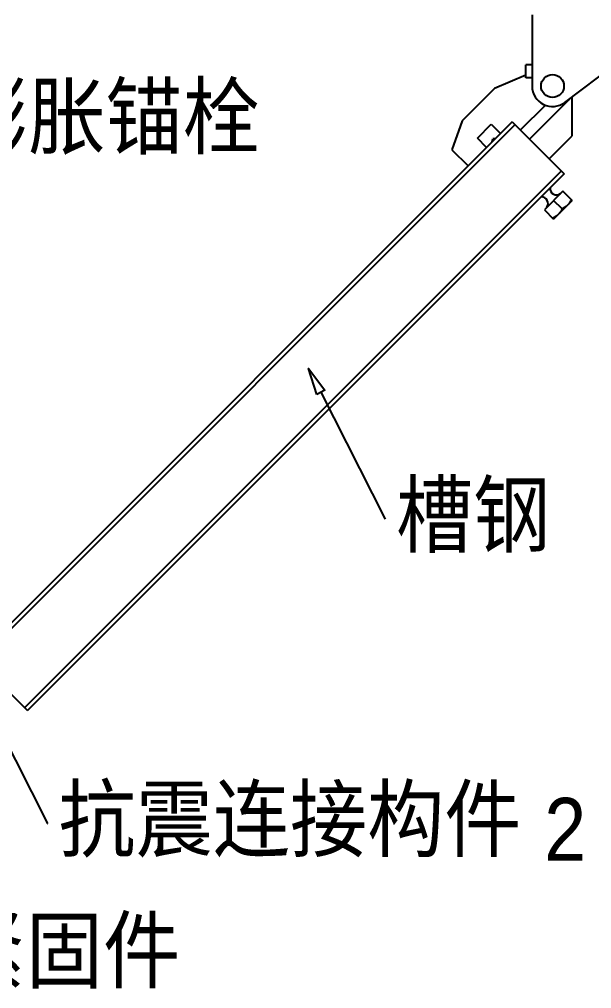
# Model space of a CAD drawing. Extents: x 69728788 to 150676229, y 20327566 to 43663798.
# Drawn here: x 75458864 to 75460457, y 20762586 to 20765284 of the extents above; entities that cross this region are included whole.
import ezdxf

# ---------------------------------------------------------------- set-up
doc = ezdxf.new("R2010")
doc.units = 0
doc.header["$LTSCALE"] = 1000
doc.header["$MEASUREMENT"] = 0
doc.layers.get('0').update_dxf_attribs({"linetype": 'CONTINUOUS'})
doc.layers.add('02___PRT_ALL_AXES', color=7, linetype='CONTINUOUS')
doc.styles.add('_TEL_DIM', font='SIMPLEX', dxfattribs={"width": 0.8, "height": 3.5, "bigfont": 'HZTXT'})

msp = doc.modelspace()

# ---------------------------------------------------------------- linework, layer by layer
at = {"color": 0, "linetype": 'Continuous'}
for p, q in [((75460291.32055435, 20765296.68627241), (75460291.32055435, 20765098.70631523)), ((75460382.45756435, 20765053.27770291), (75460678.17794192, 20765276.20558718)), ((75460291.32055435, 20765157.87892256), (75460273.50567493, 20765157.87892256)), ((75460273.50567493, 20765121.92394183), (75460273.50567493, 20765157.87892256)), ((75460273.50567493, 20765128.65233098), (75460186.9355028, 20765091.90547306)), ((75460291.32055435, 20765121.92394183), (75460273.50567493, 20765121.92394183)), ((75460186.9355028, 20765091.90547306), (75460096.82508516, 20765001.79505542)), ((75460402.82650724, 20764960.22772376), (75460402.82650724, 20765068.63276696)), ((75460328.16497631, 20765045.83400706), (75460258.3280161, 20764975.99704686)), ((75460390.0501373, 20765056.87114668), (75460283.75202678, 20764950.57303617)), ((75460235.47858877, 20764998.84647417), (75458741.34741896, 20763504.71530439)), ((75460243.52416177, 20764990.80090119), (75458749.39299197, 20763496.66973136)), ((75460096.82508516, 20765001.79505542), (75460068.1306703, 20764921.60897334)), ((75460138.93171272, 20764953.79126536), (75460177.55046314, 20764992.41001579)), ((75460177.55046314, 20764992.41001579), (75460203.29629676, 20764966.66418218)), ((75460235.47858877, 20764998.84647417), (75460380.29890282, 20764854.02616014)), ((75460164.67754632, 20764928.04543175), (75460138.93171272, 20764953.79126536)), ((75460338.46192321, 20764895.86313975), (75460402.82650724, 20764960.22772376)), ((75460068.1306703, 20764921.60897334), (75460113.18587911, 20764876.55376453)), ((75460372.25332983, 20764862.07173313), (75458878.12216002, 20763367.94056333)), ((75460380.29890282, 20764854.02616014), (75458886.16773303, 20763359.89499031)), ((75460377.08067362, 20764805.7527221), (75460325.5890064, 20764754.26105487)), ((75458741.34741896, 20763504.71530439), (75458886.16773303, 20763359.89499031))]:
    msp.add_line(p, q, dxfattribs=at)
at = {"color": 4}
msp.add_lwpolyline([(75459691.75441352, 20764240.5241686), (75459669.1075849, 20764312.54114599), (75459713.88711815, 20764251.76189558)], close=True, dxfattribs=at)
at = {"color": 4, "extrusion": (0.891648505228506, 0.4527283325834282, 0), "elevation": 76684093.75880995}
msp.add_lwpolyline([(-15648336.39965499, 0), (-15648732.0670636, 0)], dxfattribs=at)
at = {"color": 4, "extrusion": (0, 1, 0)}
for points, elevation in [([(-75459881.95061198, 0), (-75459882.13061199, 0)], 20763893.34677863), ([(-75458942.35681625, 0), (-75458942.53681624, 0)], 20763046.0156074)]:
    msp.add_lwpolyline(points, dxfattribs=dict(at, elevation=elevation))
at = {"color": 4, "extrusion": (0.8916485052280055, 0.4527283325844137, 0), "elevation": 76682872.36056085}
msp.add_lwpolyline([(-15648666.54057956, 0), (-15649062.20798818, 0)], dxfattribs=at)
at = {"color": 0, "linetype": 'Continuous'}
for centre, radius, start, end in [((75460348.21134664, 20765098.70631523), 56.89079229110399, 180, 307.0107000448925), ((75460348.21134664, 20765098.70993736), 59.1689852062171, 314.9987599814369, 322.2478676232109)]:
    msp.add_arc(centre, radius, start, end, dxfattribs=at)
at = {"layer": '02___PRT_ALL_AXES', "color": 0, "linetype": 'Continuous'}
for p, q in [((75460189.68797877, 20764953.05586415), (75460181.87364195, 20764951.67798575)), ((75460180.49576354, 20764943.86364892), (75460181.87364195, 20764951.67798575)), ((75460402.82650724, 20764780.00688847), (75460377.08067362, 20764805.7527221)), ((75460402.82650726, 20764780.00688852), (75460351.33483998, 20764728.51522125)), ((75460374.78114851, 20764756.56057999), (75460351.33484001, 20764780.00688849)), ((75460325.5890064, 20764754.26105487), (75460351.33484001, 20764728.51522126))]:
    msp.add_line(p, q, dxfattribs=at)
msp.add_circle((75460348.21134664, 20765098.70631523), 31.85884368301824, dxfattribs=at)
for centre, start, end in [((75460317.42849664, 20764771.84637875), 322.6281496000979, 93.1348251397879), ((75460359.49534976, 20764813.91323186), 176.8651746364596, 307.3718502298063)]:
    msp.add_arc(centre, 18.3675986507341, start, end, dxfattribs=at)
for points, start_tangent, end_tangent in [([(75460389.95359014, 20764767.13397137), (75460387.33211736, 20764764.70272647), (75460384.52144866, 20764762.45626895), (75460381.51553181, 20764760.37487885), (75460378.28692675, 20764758.4239659), (75460374.78114851, 20764756.56057999)], (-0.707107438556317, -0.707106123816167), (-0.894427190999916, -0.447213595499958)), ([(75460400.52698211, 20764782.30641359), (75460398.66351828, 20764778.80049767), (75460396.71309693, 20764775.57267065), (75460394.63184558, 20764772.56685688), (75460392.38521747, 20764769.75588855), (75460389.95359014, 20764767.13397137)], (-0.447213595499958, -0.894427190999916), (-0.7071067811865476, -0.7071067811865476)), ([(75460364.2077565, 20764741.38813776), (75460361.58628896, 20764738.95689735), (75460358.77561924, 20764736.71043843), (75460355.76970117, 20764734.62904718), (75460352.54109475, 20764732.6781332), (75460349.0353149, 20764730.81474638)], (-0.7071071812448313, -0.7071063811280376), (-0.894427190999916, -0.447213595499958)), ([(75460374.78114851, 20764756.56057999), (75460372.91768466, 20764753.05466406), (75460370.96726331, 20764749.82683704), (75460368.88601197, 20764746.82102327), (75460366.63938387, 20764744.01005494), (75460364.2077565, 20764741.38813776)], (-0.447213595499958, -0.894427190999916), (-0.7071067811865476, -0.7071067811865476))]:
    msp.add_spline(points, degree=3, dxfattribs=dict(at, start_tangent=start_tangent, end_tangent=end_tangent))

# ---------------------------------------------------------------- texts
at = {"color": 4, "char_height": 175, "attachment_point": 1, "style": '_TEL_DIM'}
for s, insert, width in [('\\fￋￎￌﾣﾤ|b0|i0|c134|p2;\\W0.9000000000;\\T1.0000000000;\\o\\l膨胀锚栓', (75458673.68751335, 20765102.29221167), 999.25), ('\\fￋￎￌﾣﾤ|b0|i0|c134|p2;\\W0.9000000000;\\T1.0000000000;\\o\\l槽钢', (75459912.28962192, 20763993.48566752), 552.125), ('\\fￋￎￌﾣﾤ|b0|i0|c134|p2;\\W0.9000000000;\\T1.0000000000;\\o\\l抗震连接构件', (75458972.69582617, 20763146.15449629), 1447.25), ('\\Fﾷￂￋￎ_GB2312;\\W0.9000000000;\\T1.0000000000;\\o\\l2', (75460324.9728532, 20763116.98782962), 200.9189189189189), ('\\fￋￎￌﾣﾤ|b0|i0|c134|p2;\\W0.9000000000;\\T1.0000000000;\\o\\l限位紧固件', (75458237.3917707, 20762780.65284377), 1204)]:
    msp.add_mtext(s, dxfattribs=dict(at, insert=insert, width=width))

doc.saveas('drawing.dxf')
